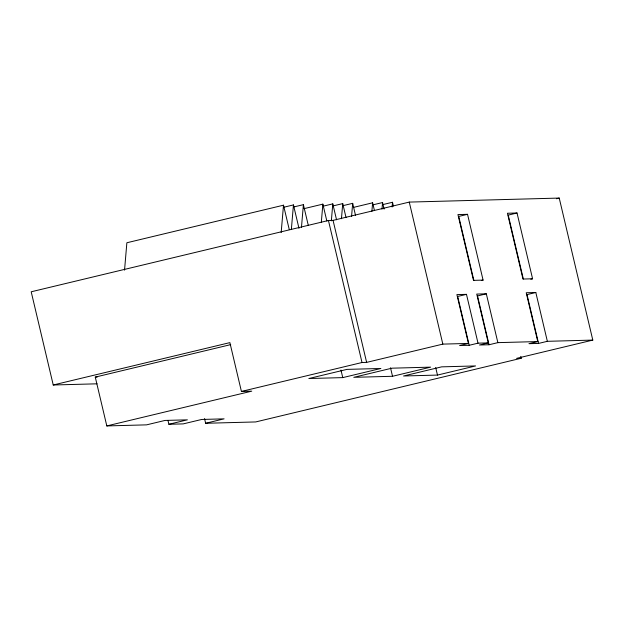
<?xml version="1.0" encoding="UTF-8"?>
<svg xmlns="http://www.w3.org/2000/svg" width="624" height="624" viewBox="0 0 624 624"><rect width="100%" height="100%" fill="white"/><g stroke="black" fill="none" stroke-linecap="round" stroke-linejoin="round"><path stroke-width="0.94" d="M124.543 270.153L126.867 242.759L283.499 205.195L289.255 229.538M281.174 232.58L283.499 205.195M291.361 229.476L293.444 204.922L284.014 207.191M301.47 227.323L303.397 204.656L293.959 206.918M321.337 222.082L322.858 204.134L303.989 208.666M331.352 220.873L332.787 203.869L323.349 206.138M341.453 218.712L342.732 203.603L333.302 205.865M351.562 216.559L352.677 203.338L343.247 205.6M371.896 211.302L372.614 202.808L353.746 207.332M382.005 209.149L382.559 202.543L373.129 204.805M392.106 206.996L392.512 202.27L383.074 204.539M520.767 356.359L521.212 358.254L516.594 358.371L592.8 340.096L559.229 198.073L409.266 202.09L333.06 220.373L328.442 220.49L31.2 291.79L53.235 384.992L97.079 383.815M481.322 280.535L483.085 280.114L467.532 214.321L458.734 216.434L473.842 280.34M556.405 198.752L559.229 198.073M530.821 279.209L532.584 278.788L517.031 212.995L508.225 215.108L523.333 279.022M53.235 384.992L229.882 342.623L241.418 391.443L251.729 391.162L106.813 425.927L95.269 377.107L230.716 344.62M478.015 343.169L466.479 294.349L457.673 296.462L469.217 345.283L478.015 343.169L488.28 342.896L476.736 294.076L486.322 293.818L497.866 342.638L537.771 341.57L526.235 292.75L535.821 292.492L547.357 341.312L592.8 340.096M486.322 293.818L477.524 295.932L489.06 344.744L497.866 342.638M535.821 292.492L527.015 294.606L538.559 343.426L547.357 341.312M241.418 391.443L362.014 362.513L366.631 362.388L442.837 344.113L468.429 343.426L456.893 294.606L466.479 294.349M468.429 343.426L459.623 345.54L469.217 345.283M342.763 377.614L380.866 368.48L346.944 369.385L308.833 378.526L342.763 377.614L340.969 370.04M488.28 342.896L479.474 345.002L489.06 344.744M167.996 420.514L168.886 424.273L187.387 419.835L165.009 420.436L146.562 424.858L106.813 425.927M392.519 376.288L430.622 367.146L391.895 368.183L353.785 377.325L392.519 376.288L390.507 367.762M537.771 341.57L528.973 343.676L538.559 343.426M204.532 418.587L205.639 423.275L224.094 418.852L201.716 419.453L183.214 423.891L168.886 424.273M437.471 375.079L475.574 365.937L441.652 366.85L403.549 375.991L437.471 375.079L435.677 367.505M521.212 358.254L255.7 421.941L205.639 423.275M467.532 214.321L457.946 214.578L473.499 280.371L483.085 280.114M517.031 212.995L507.437 213.252L522.99 279.045L532.584 278.788M95.269 377.107L97.211 377.052M409.266 202.09L442.837 344.113M392.512 202.27L393.393 206.021M382.559 202.543L384.111 209.095M372.614 202.808L374.384 210.296M352.677 203.338L355.555 215.514M342.732 203.603L346.055 217.651M332.787 203.869L336.547 219.788M333.06 220.373L366.631 362.388M328.442 220.49L362.014 362.513M322.858 204.134L326.836 220.99M303.397 204.656L308.264 225.256M293.444 204.922L298.982 228.329"/></g></svg>
